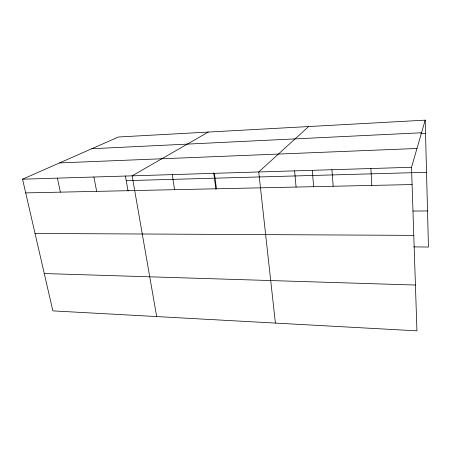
<?xml version="1.0" encoding="UTF-8"?>
<svg xmlns="http://www.w3.org/2000/svg" width="451" height="451" viewBox="0 0 451 451"><rect width="100%" height="100%" fill="white"/><g stroke="black" fill="none" stroke-linecap="round" stroke-linejoin="round"><path stroke-width="0.68" d="M411.521 167.282L425.192 120.152L118.478 136.991L22.55 179.199L52.857 310.88L416.944 330.848L411.521 167.282L22.55 179.199M308.647 126.551L258.733 171.966L275.398 323.085M208.283 132.064L132.132 175.839L156.683 316.574M91.779 148.74L421.538 132.763M420.704 133.53L425.53 133.299M59.594 162.901L416.978 148.475M126.241 180.648L426.533 172.305M25.701 192.898L412.096 184.56M412.913 211.062L427.525 210.95M35.043 233.466L413.781 235.366M413.753 246.883L428.45 247.047L425.192 120.152M44.266 273.543L415.427 285.038M57.401 178.128L60.383 192.149M93.893 177.012L96.677 191.365M125.401 175.924L128.067 190.914M172.259 174.61L174.582 189.685M214.405 173.319L216.457 188.783M213.689 172.722L215.894 189.29M294.593 170.867L296.087 187.064M312.306 170.585L313.676 187.018M331.947 169.723L333.159 186.263M370.885 168.527L371.793 185.429"/></g></svg>
